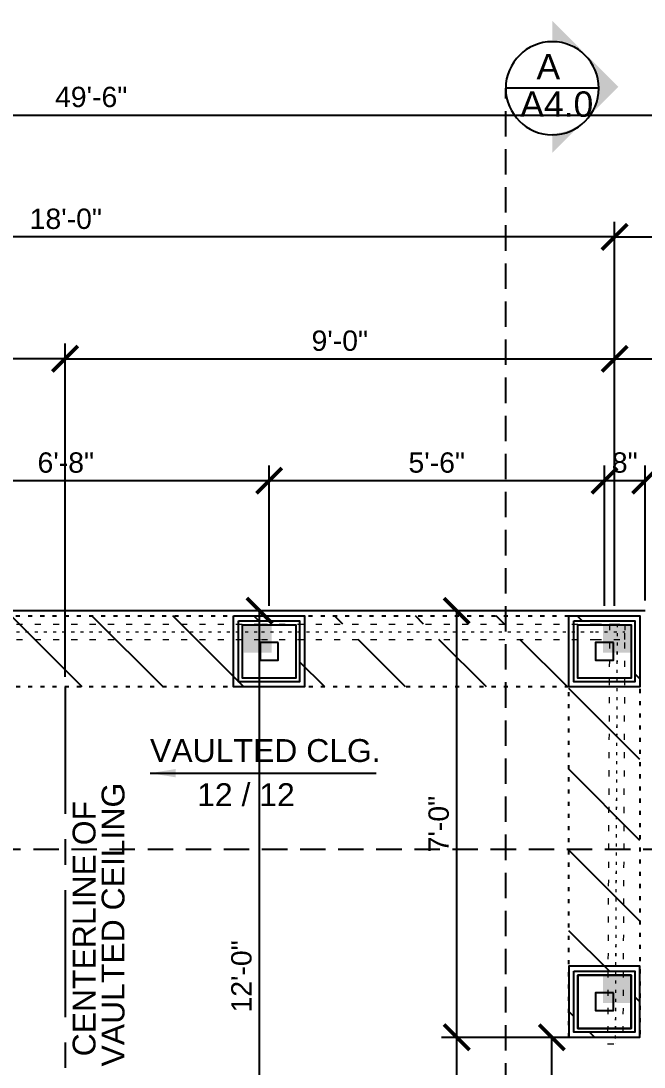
# Model space of a CAD drawing. Header units: inches. Extents: x -28708 to -16583, y 64755 to 66587.
# Drawn here: x -24434.5 to -24311.8, y 66374.4 to 66580.4 of the extents above; entities that cross this region are included whole.
import ezdxf

# ---------------------------------------------------------------- set-up
doc = ezdxf.new("R2010")
doc.units = ezdxf.units.IN
doc.header["$LTSCALE"] = 20
doc.header["$MEASUREMENT"] = 0
for name, pattern in [('CENTER', [2, 1.25, -0.25, 0.25, -0.25]), ('Dashed Medium', [8, 2, -4, 2]), ('Dashed Small', [4, 1, -2, 1]), ('HIDDEN', [0.375, 0.25, -0.125]), ('Solid', [0])]:
    doc.linetypes.add(name, pattern=pattern)
for name, color, linetype in [('BEAM', 1, 'HIDDEN'), ('CALLOUTS', 4, 'Continuous'), ('CENTER LINE', 2, 'CENTER'), ('COLUMNS', 4, 'Continuous'), ('DIM', 2, 'Continuous'), ('HATCH', 9, 'Continuous'), ('SLAB', 5, 'Continuous'), ('TEXT', 3, 'Continuous')]:
    doc.layers.add(name, color=color, linetype=linetype)
for name, color, linetype, lineweight in [('SPSHAPE_OUTLINE', 7, 'Continuous', 0), ('SPSOLID', 7, 'Continuous', 0), ('SPWALL_OUTLINE', 7, 'Continuous', 0)]:
    doc.layers.add(name, color=color, linetype=linetype, lineweight=lineweight)
doc.styles.add('0.25 INCH', font='arial.ttf', dxfattribs={"height": 4})
doc.styles.add('Arial', font='arial.ttf')
doc.dimstyles.new('0.25 INCH', dxfattribs={"dimtxt": 4, "dimasz": 5, "dimexe": 3, "dimexo": 2, "dimgap": 1.5, "dimtad": 1, "dimdec": 3, "dimzin": 3, "dimdsep": 46, "dimlunit": 4, "dimtxsty": '0.25 INCH', "dimblk": 'ARCHTICK', "dimcen": 0.09, "dimclrd": 95, "dimclre": 8, "dimclrt": 30, "dimadec": 0, "dimazin": 0, "dimtfac": 0.65, "dimtdec": 3, "dimtofl": 0, "dimtmove": 2, "dimatfit": 3, "dimfxl": 0.18, "dimfrac": 1, "dimtolj": 1, "dimtzin": 0, "dimlwd": -1, "dimlwe": -1, "dimarcsym": 0})

# ---------------------------------------------------------------- blocks, each defined once
blk = doc.blocks.new('_ArchTick')
at = {"color": 0, "linetype": 'ByBlock', "const_width": 0.15}
blk.add_lwpolyline([(-0.5, -0.5), (0.5, 0.5)], dxfattribs=at)
blk = doc.blocks.new('SP198')
at = {"layer": 'SPSOLID', "color": 136, "linetype": 'Solid', "true_color": 0x008080}
for p, q in [((590.36, -3706.18), (590.36, -3720.18)), ((604.36, -3706.18), (590.36, -3706.18)), ((604.36, -3720.18), (604.36, -3706.18)), ((590.36, -3720.18), (604.36, -3720.18))]:
    blk.add_line(p, q, dxfattribs=at)
blk = doc.blocks.new('SP199')
at = {"layer": 'SPSOLID', "color": 136, "linetype": 'Solid', "true_color": 0x008080}
for p, q in [((590.36, -3706.18), (590.36, -3720.18)), ((604.36, -3706.18), (590.36, -3706.18)), ((604.36, -3720.18), (604.36, -3706.18)), ((590.36, -3720.18), (604.36, -3720.18))]:
    blk.add_line(p, q, dxfattribs=at)
blk = doc.blocks.new('SP202')
at = {"layer": 'SPSOLID', "color": 136, "linetype": 'Solid', "true_color": 0x008080}
for p, q in [((590.36, -3775.18), (590.36, -3789.18)), ((604.36, -3775.18), (590.36, -3775.18)), ((604.36, -3789.18), (604.36, -3775.18)), ((590.36, -3789.18), (604.36, -3789.18))]:
    blk.add_line(p, q, dxfattribs=at)
blk = doc.blocks.new('SP203')
at = {"layer": 'SPSOLID', "color": 136, "linetype": 'Solid', "true_color": 0x008080}
for p, q in [((590.36, -3775.18), (590.36, -3789.18)), ((604.36, -3775.18), (590.36, -3775.18)), ((604.36, -3789.18), (604.36, -3775.18)), ((590.36, -3789.18), (604.36, -3789.18))]:
    blk.add_line(p, q, dxfattribs=at)
blk = doc.blocks.new('SP204')
at = {"layer": 'SPSOLID', "color": 136, "linetype": 'Solid', "true_color": 0x008080}
for p, q in [((524.61, -3706.18), (524.61, -3720.18)), ((538.61, -3706.18), (524.61, -3706.18)), ((538.61, -3720.18), (538.61, -3706.18)), ((524.61, -3720.18), (538.61, -3720.18))]:
    blk.add_line(p, q, dxfattribs=at)
blk = doc.blocks.new('SP205')
at = {"layer": 'SPSOLID', "color": 136, "linetype": 'Solid', "true_color": 0x008080}
for p, q in [((524.61, -3706.18), (524.61, -3720.18)), ((538.61, -3706.18), (524.61, -3706.18)), ((538.61, -3720.18), (538.61, -3706.18)), ((524.61, -3720.18), (538.61, -3720.18))]:
    blk.add_line(p, q, dxfattribs=at)
blk = doc.blocks.new('*D346')
at = {"layer": 'DEFPOINTS', "color": 0, "linetype": 'ByBlock', "lineweight": -2, "transparency": 16777216}
for p in [(-24385.64, 66489.85), (-24465.64, 66463.22), (-24385.64, 66463.22)]:
    blk.add_point(p, dxfattribs=at)
at = {"layer": 'DIM', "color": 8, "transparency": 16777216}
for p, q in [((-24465.64, 66465.22), (-24465.64, 66492.85)), ((-24385.64, 66465.22), (-24385.64, 66492.85))]:
    blk.add_line(p, q, dxfattribs=at)
at = {"layer": 'DIM', "color": 95, "transparency": 16777216}
blk.add_line((-24465.64, 66489.85), (-24385.64, 66489.85), dxfattribs=at)
at = {"layer": 'DIM', "color": 95, "linetype": 'ByBlock', "transparency": 16777216, "xscale": 5, "yscale": 5, "zscale": 5, "rotation": 180}
blk.add_blockref('_ArchTick', (-24465.64, 66489.85), dxfattribs=at)
at = {"layer": 'DIM', "color": 95, "linetype": 'ByBlock', "transparency": 16777216, "xscale": 5, "yscale": 5, "zscale": 5}
blk.add_blockref('_ArchTick', (-24385.64, 66489.85), dxfattribs=at)
at = {"layer": 'DIM', "color": 30, "linetype": 'ByBlock', "lineweight": -2, "transparency": 16777216, "insert": (-24425.64, 66493.39), "char_height": 4, "attachment_point": 5, "style": 'Arial'}
blk.add_mtext('\\A1;6\'-8"', dxfattribs=at)
blk = doc.blocks.new('*D347')
at = {"layer": 'DEFPOINTS', "color": 0, "linetype": 'ByBlock', "lineweight": -2, "transparency": 16777216}
for p in [(-24319.64, 66489.85), (-24385.64, 66463.22), (-24319.64, 66463.22)]:
    blk.add_point(p, dxfattribs=at)
at = {"layer": 'DIM', "color": 8, "transparency": 16777216}
for p, q in [((-24385.64, 66465.22), (-24385.64, 66492.85)), ((-24319.64, 66465.22), (-24319.64, 66492.85))]:
    blk.add_line(p, q, dxfattribs=at)
at = {"layer": 'DIM', "color": 95, "transparency": 16777216}
blk.add_line((-24385.64, 66489.85), (-24319.64, 66489.85), dxfattribs=at)
at = {"layer": 'DIM', "color": 95, "linetype": 'ByBlock', "transparency": 16777216, "xscale": 5, "yscale": 5, "zscale": 5, "rotation": 180}
blk.add_blockref('_ArchTick', (-24385.64, 66489.85), dxfattribs=at)
at = {"layer": 'DIM', "color": 95, "linetype": 'ByBlock', "transparency": 16777216, "xscale": 5, "yscale": 5, "zscale": 5}
blk.add_blockref('_ArchTick', (-24319.64, 66489.85), dxfattribs=at)
at = {"layer": 'DIM', "color": 30, "linetype": 'ByBlock', "lineweight": -2, "transparency": 16777216, "insert": (-24352.64, 66493.39), "char_height": 4, "attachment_point": 5, "style": 'Arial'}
blk.add_mtext('\\A1;5\'-6"', dxfattribs=at)
blk = doc.blocks.new('*D348')
at = {"layer": 'DEFPOINTS', "color": 0, "linetype": 'ByBlock', "lineweight": -2, "transparency": 16777216}
for p in [(-24311.64, 66489.85), (-24319.64, 66463.22), (-24311.64, 66464.22)]:
    blk.add_point(p, dxfattribs=at)
at = {"layer": 'DIM', "color": 8, "transparency": 16777216}
for p, q in [((-24319.64, 66465.22), (-24319.64, 66492.85)), ((-24311.64, 66466.22), (-24311.64, 66492.85))]:
    blk.add_line(p, q, dxfattribs=at)
at = {"layer": 'DIM', "color": 95, "transparency": 16777216}
blk.add_line((-24319.64, 66489.85), (-24311.64, 66489.85), dxfattribs=at)
at = {"layer": 'DIM', "color": 95, "linetype": 'ByBlock', "transparency": 16777216, "xscale": 5, "yscale": 5, "zscale": 5, "rotation": 180}
blk.add_blockref('_ArchTick', (-24319.64, 66489.85), dxfattribs=at)
at = {"layer": 'DIM', "color": 95, "linetype": 'ByBlock', "transparency": 16777216, "xscale": 5, "yscale": 5, "zscale": 5}
blk.add_blockref('_ArchTick', (-24311.64, 66489.85), dxfattribs=at)
at = {"layer": 'DIM', "color": 30, "linetype": 'ByBlock', "lineweight": -2, "transparency": 16777216, "insert": (-24315.64, 66493.39), "char_height": 4, "attachment_point": 5, "style": 'Arial'}
blk.add_mtext('\\A1;8"', dxfattribs=at)
blk = doc.blocks.new('*D349')
at = {"layer": 'DEFPOINTS', "color": 0, "linetype": 'ByBlock', "lineweight": -2, "transparency": 16777216}
for p in [(-24317.64, 66513.85), (-24317.64, 66463.22), (-24425.79, 66449.22)]:
    blk.add_point(p, dxfattribs=at)
at = {"layer": 'DIM', "color": 8, "transparency": 16777216}
for p, q in [((-24425.79, 66451.22), (-24425.79, 66516.85)), ((-24317.64, 66465.22), (-24317.64, 66516.85))]:
    blk.add_line(p, q, dxfattribs=at)
at = {"layer": 'DIM', "color": 95, "transparency": 16777216}
blk.add_line((-24425.79, 66513.85), (-24317.64, 66513.85), dxfattribs=at)
at = {"layer": 'DIM', "color": 95, "linetype": 'ByBlock', "transparency": 16777216, "xscale": 5, "yscale": 5, "zscale": 5, "rotation": 180}
blk.add_blockref('_ArchTick', (-24425.79, 66513.85), dxfattribs=at)
at = {"layer": 'DIM', "color": 95, "linetype": 'ByBlock', "transparency": 16777216, "xscale": 5, "yscale": 5, "zscale": 5}
blk.add_blockref('_ArchTick', (-24317.64, 66513.85), dxfattribs=at)
at = {"layer": 'DIM', "color": 30, "linetype": 'ByBlock', "lineweight": -2, "transparency": 16777216, "insert": (-24371.72, 66517.39), "char_height": 4, "attachment_point": 5, "style": 'Arial'}
blk.add_mtext('\\A1;9\'-0"', dxfattribs=at)
blk = doc.blocks.new('*D350')
at = {"layer": 'DEFPOINTS', "color": 0, "linetype": 'ByBlock', "lineweight": -2, "transparency": 16777216}
for p in [(-24533.64, 66513.85), (-24533.64, 66464.22), (-24425.79, 66449.22)]:
    blk.add_point(p, dxfattribs=at)
at = {"layer": 'DIM', "color": 8, "transparency": 16777216}
for p, q in [((-24533.64, 66466.22), (-24533.64, 66516.85)), ((-24425.79, 66451.22), (-24425.79, 66516.85))]:
    blk.add_line(p, q, dxfattribs=at)
at = {"layer": 'DIM', "color": 95, "transparency": 16777216}
blk.add_line((-24425.79, 66513.85), (-24533.64, 66513.85), dxfattribs=at)
at = {"layer": 'DIM', "color": 95, "linetype": 'ByBlock', "transparency": 16777216, "xscale": 5, "yscale": 5, "zscale": 5, "rotation": 180}
blk.add_blockref('_ArchTick', (-24533.64, 66513.85), dxfattribs=at)
at = {"layer": 'DIM', "color": 95, "linetype": 'ByBlock', "transparency": 16777216, "xscale": 5, "yscale": 5, "zscale": 5}
blk.add_blockref('_ArchTick', (-24425.79, 66513.85), dxfattribs=at)
at = {"layer": 'DIM', "color": 30, "linetype": 'ByBlock', "lineweight": -2, "transparency": 16777216, "insert": (-24479.72, 66517.39), "char_height": 4, "attachment_point": 5, "style": 'Arial'}
blk.add_mtext('\\A1;9\'-0"', dxfattribs=at)
blk = doc.blocks.new('*D307')
at = {"layer": 'DEFPOINTS', "color": 0, "linetype": 'ByBlock', "lineweight": -2, "transparency": 16777216}
for p in [(-24533.64, 66537.85), (-24533.64, 66464.22), (-24317.64, 66463.22)]:
    blk.add_point(p, dxfattribs=at)
at = {"layer": 'DIM', "color": 8, "transparency": 16777216}
for p, q in [((-24533.64, 66466.22), (-24533.64, 66540.85)), ((-24317.64, 66465.22), (-24317.64, 66540.85))]:
    blk.add_line(p, q, dxfattribs=at)
at = {"layer": 'DIM', "color": 95, "transparency": 16777216}
blk.add_line((-24317.64, 66537.85), (-24533.64, 66537.85), dxfattribs=at)
at = {"layer": 'DIM', "color": 95, "linetype": 'ByBlock', "transparency": 16777216, "xscale": 5, "yscale": 5, "zscale": 5, "rotation": 180}
blk.add_blockref('_ArchTick', (-24533.64, 66537.85), dxfattribs=at)
at = {"layer": 'DIM', "color": 95, "linetype": 'ByBlock', "transparency": 16777216, "xscale": 5, "yscale": 5, "zscale": 5}
blk.add_blockref('_ArchTick', (-24317.64, 66537.85), dxfattribs=at)
at = {"layer": 'DIM', "color": 30, "linetype": 'ByBlock', "lineweight": -2, "transparency": 16777216, "insert": (-24425.64, 66541.39), "char_height": 4, "attachment_point": 5, "style": 'Arial'}
blk.add_mtext('\\A1;18\'-0"', dxfattribs=at)
blk = doc.blocks.new('*D308')
at = {"layer": 'DEFPOINTS', "color": 0, "linetype": 'ByBlock', "lineweight": -2, "transparency": 16777216}
for p in [(-24221.64, 66513.85), (-24317.64, 66463.22), (-24221.64, 66377.97)]:
    blk.add_point(p, dxfattribs=at)
at = {"layer": 'DIM', "color": 8, "transparency": 16777216}
for p, q in [((-24317.64, 66465.22), (-24317.64, 66516.85)), ((-24221.64, 66379.97), (-24221.64, 66516.85))]:
    blk.add_line(p, q, dxfattribs=at)
at = {"layer": 'DIM', "color": 95, "transparency": 16777216}
blk.add_line((-24317.64, 66513.85), (-24221.64, 66513.85), dxfattribs=at)
at = {"layer": 'DIM', "color": 95, "linetype": 'ByBlock', "transparency": 16777216, "xscale": 5, "yscale": 5, "zscale": 5, "rotation": 180}
blk.add_blockref('_ArchTick', (-24317.64, 66513.85), dxfattribs=at)
at = {"layer": 'DIM', "color": 95, "linetype": 'ByBlock', "transparency": 16777216, "xscale": 5, "yscale": 5, "zscale": 5}
blk.add_blockref('_ArchTick', (-24221.64, 66513.85), dxfattribs=at)
at = {"layer": 'DIM', "color": 30, "linetype": 'ByBlock', "lineweight": -2, "transparency": 16777216, "insert": (-24269.64, 66517.39), "char_height": 4, "attachment_point": 5, "style": 'Arial'}
blk.add_mtext('\\A1;8\'-0"', dxfattribs=at)
blk = doc.blocks.new('*D310')
at = {"layer": 'DEFPOINTS', "color": 0, "linetype": 'ByBlock', "lineweight": -2, "transparency": 16777216}
for p in [(-24123.65, 66537.85), (-24317.64, 66463.22), (-24123.65, 66380.22)]:
    blk.add_point(p, dxfattribs=at)
at = {"layer": 'DIM', "color": 8, "transparency": 16777216}
for p, q in [((-24317.64, 66465.22), (-24317.64, 66540.85)), ((-24123.65, 66382.22), (-24123.65, 66540.85))]:
    blk.add_line(p, q, dxfattribs=at)
at = {"layer": 'DIM', "color": 95, "transparency": 16777216}
blk.add_line((-24317.64, 66537.85), (-24123.65, 66537.85), dxfattribs=at)
at = {"layer": 'DIM', "color": 95, "linetype": 'ByBlock', "transparency": 16777216, "xscale": 5, "yscale": 5, "zscale": 5, "rotation": 180}
blk.add_blockref('_ArchTick', (-24317.64, 66537.85), dxfattribs=at)
at = {"layer": 'DIM', "color": 95, "linetype": 'ByBlock', "transparency": 16777216, "xscale": 5, "yscale": 5, "zscale": 5}
blk.add_blockref('_ArchTick', (-24123.65, 66537.85), dxfattribs=at)
at = {"layer": 'DIM', "color": 30, "linetype": 'ByBlock', "lineweight": -2, "transparency": 16777216, "insert": (-24220.65, 66541.39), "char_height": 4, "attachment_point": 5, "style": 'Arial'}
blk.add_mtext('\\A1;16\'-2"', dxfattribs=at)
blk = doc.blocks.new('*D332')
at = {"layer": 'DEFPOINTS', "color": 0, "linetype": 'ByBlock', "lineweight": -2, "transparency": 16777216}
for p in [(-24123.65, 66561.85), (-24717.65, 66380.22), (-24123.65, 66380.22)]:
    blk.add_point(p, dxfattribs=at)
at = {"layer": 'DIM', "color": 8, "transparency": 16777216}
for p, q in [((-24717.65, 66382.22), (-24717.65, 66564.85)), ((-24123.65, 66382.22), (-24123.65, 66564.85))]:
    blk.add_line(p, q, dxfattribs=at)
at = {"layer": 'DIM', "color": 95, "transparency": 16777216}
blk.add_line((-24717.65, 66561.85), (-24123.65, 66561.85), dxfattribs=at)
at = {"layer": 'DIM', "color": 95, "linetype": 'ByBlock', "transparency": 16777216, "xscale": 5, "yscale": 5, "zscale": 5, "rotation": 180}
blk.add_blockref('_ArchTick', (-24717.65, 66561.85), dxfattribs=at)
at = {"layer": 'DIM', "color": 95, "linetype": 'ByBlock', "transparency": 16777216, "xscale": 5, "yscale": 5, "zscale": 5}
blk.add_blockref('_ArchTick', (-24123.65, 66561.85), dxfattribs=at)
at = {"layer": 'DIM', "color": 30, "linetype": 'ByBlock', "lineweight": -2, "transparency": 16777216, "insert": (-24420.65, 66565.39), "char_height": 4, "attachment_point": 5, "style": 'Arial'}
blk.add_mtext('\\A1;49\'-6"', dxfattribs=at)
blk = doc.blocks.new('*D336')
at = {"layer": 'DEFPOINTS', "color": 0, "linetype": 'ByBlock', "lineweight": -2, "transparency": 16777216}
for p in [(-24311.64, 66464.22), (-24003.64, 66464.22), (-24459.65, 65660.22)]:
    blk.add_point(p, dxfattribs=at)
at = {"layer": 'DIM', "color": 8, "transparency": 16777216}
for p, q in [((-24309.64, 66464.22), (-24000.64, 66464.22)), ((-24457.65, 65660.22), (-24000.64, 65660.22))]:
    blk.add_line(p, q, dxfattribs=at)
at = {"layer": 'DIM', "color": 95, "transparency": 16777216}
blk.add_line((-24003.64, 65660.22), (-24003.64, 66464.22), dxfattribs=at)
at = {"layer": 'DIM', "color": 95, "linetype": 'ByBlock', "transparency": 16777216, "xscale": 5, "yscale": 5, "zscale": 5}
for p, rotation in [((-24003.64, 66464.22), 90), ((-24003.64, 65660.22), 270)]:
    blk.add_blockref('_ArchTick', p, dxfattribs=dict(at, rotation=rotation))
at = {"layer": 'DIM', "color": 30, "linetype": 'ByBlock', "lineweight": -2, "transparency": 16777216, "insert": (-24007.19, 66062.22), "char_height": 4, "attachment_point": 5, "rotation": 90, "style": 'Arial'}
blk.add_mtext('\\A1;67\'-0"', dxfattribs=at)
blk = doc.blocks.new('*D408')
at = {"layer": 'DEFPOINTS', "color": 0, "linetype": 'ByBlock', "lineweight": -2, "transparency": 16777216}
for p in [(-24387.51, 66464.22), (-24377.78, 66464.22), (-24389.66, 66320.22)]:
    blk.add_point(p, dxfattribs=at)
at = {"layer": 'DIM', "color": 8, "transparency": 16777216}
for p, q in [((-24379.78, 66464.22), (-24390.51, 66464.22)), ((-24387.66, 66320.22), (-24384.51, 66320.22))]:
    blk.add_line(p, q, dxfattribs=at)
at = {"layer": 'DIM', "color": 95, "transparency": 16777216}
blk.add_line((-24387.51, 66320.22), (-24387.51, 66464.22), dxfattribs=at)
at = {"layer": 'DIM', "color": 95, "linetype": 'ByBlock', "transparency": 16777216, "xscale": 5, "yscale": 5, "zscale": 5}
for p, rotation in [((-24387.51, 66464.22), 90), ((-24387.51, 66320.22), 270)]:
    blk.add_blockref('_ArchTick', p, dxfattribs=dict(at, rotation=rotation))
at = {"layer": 'DIM', "color": 30, "linetype": 'ByBlock', "lineweight": -2, "transparency": 16777216, "insert": (-24391.06, 66392.22), "char_height": 4, "attachment_point": 5, "rotation": 90, "style": '0.25 INCH'}
blk.add_mtext('\\A1;12\'-0"', dxfattribs=at)
blk = doc.blocks.new('*D410')
at = {"layer": 'DEFPOINTS', "color": 0, "linetype": 'ByBlock', "lineweight": -2, "transparency": 16777216}
for p in [(-24329.98, 66380.22), (-24317.5, 66380.22), (-24317.58, 66347.74)]:
    blk.add_point(p, dxfattribs=at)
at = {"layer": 'DIM', "color": 8, "transparency": 16777216}
for p, q in [((-24319.5, 66380.22), (-24332.98, 66380.22)), ((-24319.58, 66347.74), (-24332.98, 66347.74))]:
    blk.add_line(p, q, dxfattribs=at)
at = {"layer": 'DIM', "color": 95, "transparency": 16777216}
blk.add_line((-24329.98, 66347.74), (-24329.98, 66380.22), dxfattribs=at)
at = {"layer": 'DIM', "color": 95, "linetype": 'ByBlock', "transparency": 16777216, "xscale": 5, "yscale": 5, "zscale": 5}
for p, rotation in [((-24329.98, 66380.22), 90), ((-24329.98, 66347.74), 270)]:
    blk.add_blockref('_ArchTick', p, dxfattribs=dict(at, rotation=rotation))
at = {"layer": 'DIM', "color": 30, "linetype": 'ByBlock', "lineweight": -2, "transparency": 16777216, "insert": (-24334.13, 66363.98), "char_height": 4, "attachment_point": 5, "rotation": 90, "style": '0.25 INCH'}
blk.add_mtext('\\A1;2\'-8{\\H0.65x;\\S1#2;}"', dxfattribs=at)
blk = doc.blocks.new('*D411')
at = {"layer": 'DEFPOINTS', "color": 0, "linetype": 'ByBlock', "lineweight": -2, "transparency": 16777216}
for p in [(-24348.71, 66380.22), (-24317.51, 66380.22), (-24317.65, 66320.22)]:
    blk.add_point(p, dxfattribs=at)
at = {"layer": 'DIM', "color": 8, "transparency": 16777216}
for p, q in [((-24319.51, 66380.22), (-24351.71, 66380.22)), ((-24319.65, 66320.22), (-24351.71, 66320.22))]:
    blk.add_line(p, q, dxfattribs=at)
at = {"layer": 'DIM', "color": 95, "transparency": 16777216}
blk.add_line((-24348.71, 66320.22), (-24348.71, 66380.22), dxfattribs=at)
at = {"layer": 'DIM', "color": 95, "linetype": 'ByBlock', "transparency": 16777216, "xscale": 5, "yscale": 5, "zscale": 5}
for p, rotation in [((-24348.71, 66380.22), 90), ((-24348.71, 66320.22), 270)]:
    blk.add_blockref('_ArchTick', p, dxfattribs=dict(at, rotation=rotation))
at = {"layer": 'DIM', "color": 30, "linetype": 'ByBlock', "lineweight": -2, "transparency": 16777216, "insert": (-24352.25, 66362.35), "char_height": 4, "attachment_point": 5, "rotation": 90, "style": '0.25 INCH'}
blk.add_mtext('\\A1;5\'-0"', dxfattribs=at)
blk = doc.blocks.new('*D412')
at = {"layer": 'DEFPOINTS', "color": 0, "linetype": 'ByBlock', "lineweight": -2, "transparency": 16777216}
for p in [(-24348.71, 66464.22), (-24330.23, 66464.22), (-24317.51, 66380.22)]:
    blk.add_point(p, dxfattribs=at)
at = {"layer": 'DIM', "color": 8, "transparency": 16777216}
for p, q in [((-24332.23, 66464.22), (-24351.71, 66464.22)), ((-24319.51, 66380.22), (-24351.71, 66380.22))]:
    blk.add_line(p, q, dxfattribs=at)
at = {"layer": 'DIM', "color": 95, "transparency": 16777216}
blk.add_line((-24348.71, 66380.22), (-24348.71, 66464.22), dxfattribs=at)
at = {"layer": 'DIM', "color": 95, "linetype": 'ByBlock', "transparency": 16777216, "xscale": 5, "yscale": 5, "zscale": 5}
for p, rotation in [((-24348.71, 66464.22), 90), ((-24348.71, 66380.22), 270)]:
    blk.add_blockref('_ArchTick', p, dxfattribs=dict(at, rotation=rotation))
at = {"layer": 'DIM', "color": 30, "linetype": 'ByBlock', "lineweight": -2, "transparency": 16777216, "insert": (-24352.25, 66422.22), "char_height": 4, "attachment_point": 5, "rotation": 90, "style": '0.25 INCH'}
blk.add_mtext('\\A1;7\'-0"', dxfattribs=at)
blk = doc.blocks.new('FFTG')
blk.add_line((9.17, 0), (-9.17, 0))
blk.add_circle((0, 0), 9.17)
at = {"style": '0.25 INCH'}
for tag, p in [('SEC.NO', (-5.39, 1.05)), ('SH.NO', (-5.23, -7.53))]:
    blk.add_attdef(tag, p, '', height=6, dxfattribs=at)

msp = doc.modelspace()

# ---------------------------------------------------------------- hatches: boundary and pattern name
at = {"layer": 'CALLOUTS'}
h = msp.add_hatch(color=256, dxfattribs=at)
h.paths.add_polyline_path([(-24323.3804, 66573.9001), (-24316.8957, 66567.4155), (-24323.3804, 66560.9308, 0.19891237), (-24320.6944, 66567.4155, 0.19891237)])
h.paths.add_polyline_path([(-24329.865, 66554.4462), (-24329.865, 66558.2448, 0.19891237), (-24323.3804, 66560.9308)])
h.paths.add_polyline_path([(-24323.3804, 66573.9001, 0.19891237), (-24329.865, 66576.5861), (-24329.865, 66580.3847)])
at = {"layer": 'HATCH', "linetype": 'ByBlock', "lineweight": -2}
h = msp.add_hatch(dxfattribs=at)
h.set_pattern_fill('ANSI31', color=256, scale=90, angle=90)
h.set_pattern_definition([(135, (-150.344, 0), (-7.9549513, -7.9549513), [])])
h.paths.add_polyline_path([(-24312.6438, 66463.2227), (-24458.6421, 66463.2227), (-24458.6421, 66449.2227), (-24326.6438, 66449.2227), (-24326.6438, 66380.2237), (-24312.6438, 66380.2237)])
h.paths.add_polyline_path([(-24391.6318, 66450.2242), (-24391.6318, 66462.2242), (-24379.6318, 66462.2242), (-24379.6318, 66461.5992), (-24325.6328, 66461.5992), (-24325.6328, 66462.2242), (-24313.6328, 66462.2242), (-24313.6328, 66450.2242), (-24325.6328, 66450.2242), (-24325.6328, 66458.5992), (-24379.6318, 66458.5992), (-24379.6318, 66450.2242)], flags=16)
h.paths.add_polyline_path([(-24390.8929, 66450.9742), (-24390.8929, 66461.4727), (-24380.3818, 66461.4727), (-24380.3818, 66460.109), (-24324.8938, 66460.109), (-24324.8938, 66461.4727), (-24315.6497, 66461.4727), (-24315.6497, 66461.5923), (-24317.1434, 66461.5989), (-24317.1989, 66461.5992), (-24315.6497, 66461.5992), (-24315.6497, 66461.4727), (-24314.3828, 66461.4727), (-24314.3828, 66450.9742), (-24324.8938, 66450.9742), (-24324.8938, 66460.0992), (-24380.3818, 66460.0992), (-24380.3818, 66450.9742)], flags=0)
h.paths.add_polyline_path([(-24387.3935, 66454.4742), (-24387.3935, 66457.9742), (-24383.8818, 66457.9742), (-24383.8818, 66454.4742)], flags=0)
h.paths.add_polyline_path([(-24321.3945, 66454.4742), (-24321.3945, 66457.9742), (-24317.8828, 66457.9742), (-24317.8828, 66454.4742)], flags=0)
h.paths.add_polyline_path([(-24315.6497, 66460.0992), (-24321.4049, 66460.0992), (-24321.4049, 66460.109), (-24315.6497, 66460.109)], flags=0)
h.paths.add_polyline_path([(-24313.6328, 66393.2252), (-24313.6328, 66381.2242), (-24325.6549, 66381.2242), (-24325.6549, 66393.2252)], flags=16)
h.paths.add_polyline_path([(-24324.9049, 66392.4742), (-24314.3828, 66392.4742), (-24314.3828, 66381.9742), (-24324.9049, 66381.9742)], flags=0)
h.paths.add_polyline_path([(-24321.3945, 66388.9752), (-24317.8828, 66388.9752), (-24317.8828, 66385.4752), (-24321.3945, 66385.4752)], flags=0)
h.paths.add_polyline_path([(-24472.6421, 66451.8509), (-24524.644, 66451.8509), (-24524.644, 66449.2227), (-24472.6421, 66449.2227)])
h.paths.add_polyline_path([(-24472.6421, 66463.2227), (-24524.666, 66463.2227), (-24524.666, 66461.5992), (-24472.6421, 66461.5992)])
h.paths.add_polyline_path([(-24472.6421, 66458.5992), (-24524.666, 66458.5992), (-24524.666, 66451.8509), (-24472.6421, 66451.8509)])
h.paths.add_polyline_path([(-24472.6421, 66461.5992), (-24524.666, 66461.5992), (-24524.666, 66460.109), (-24472.6421, 66460.109)])
h.paths.add_polyline_path([(-24472.6421, 66460.0992), (-24524.666, 66460.0992), (-24524.666, 66458.5992), (-24472.6421, 66458.5992)])
h.paths.add_polyline_path([(-24533.3112, 66449.2227), (-24538.666, 66449.2227), (-24538.666, 66463.2227), (-24539.6409, 66463.2227), (-24539.6409, 66380.7242), (-24539.6411, 66380.2242), (-24524.644, 66380.2242), (-24524.6443, 66381.2242), (-24538.666, 66381.2242), (-24538.666, 66395.2242), (-24533.3112, 66395.2242)])
h.paths.add_polyline_path([(-24524.666, 66449.2227), (-24533.3112, 66449.2227), (-24533.3112, 66395.2242), (-24524.6487, 66395.2242)], flags=17)

# ---------------------------------------------------------------- linework, layer by layer
at = {"layer": 'BEAM', "linetype": 'Dashed Small', "ltscale": 0.04}
for p, q in [((-24538.666, 66463.2227), (-24312.6438, 66463.2227)), ((-24312.6438, 66463.2227), (-24312.6438, 66380.2237)), ((-24326.6438, 66449.2227), (-24524.9362, 66449.2227)), ((-24326.6438, 66380.2237), (-24326.6438, 66449.2227))]:
    msp.add_line(p, q, dxfattribs=at)
at = {"layer": 'CALLOUTS', "linetype": 'HIDDEN'}
for p, q in [((-24339.0692, 65597.6351), (-24339.0692, 66567.1235)), ((-24777.0319, 66417.306), (-24035.5764, 66417.306))]:
    msp.add_line(p, q, dxfattribs=at)
at = {"layer": 'CENTER LINE', "lineweight": -2}
msp.add_line((-24425.79, 66449.2227), (-24425.79, 66320.2242), dxfattribs=at)
at = {"layer": 'COLUMNS', "linetype": 'ByBlock', "lineweight": -2}
for points in [[(-24392.6429, 66463.2227), (-24378.6429, 66463.2227), (-24378.6429, 66449.2227), (-24392.6429, 66449.2227)], [(-24326.6438, 66463.2227), (-24312.6438, 66463.2227), (-24312.6438, 66449.2227), (-24326.6438, 66449.2227)], [(-24391.6318, 66462.2242), (-24379.6318, 66462.2242), (-24379.6318, 66450.2242), (-24391.6318, 66450.2242)], [(-24390.8929, 66461.4727), (-24380.3818, 66461.4727), (-24380.3818, 66450.9742), (-24390.8929, 66450.9742)], [(-24325.6328, 66462.2242), (-24313.6328, 66462.2242), (-24313.6328, 66450.2242), (-24325.6328, 66450.2242)], [(-24324.8938, 66461.4727), (-24314.3828, 66461.4727), (-24314.3828, 66450.9742), (-24324.8938, 66450.9742)], [(-24383.8818, 66457.9742), (-24387.3935, 66457.9742), (-24387.3935, 66454.4742), (-24383.8818, 66454.4742)], [(-24317.8828, 66457.9742), (-24321.3945, 66457.9742), (-24321.3945, 66454.4742), (-24317.8828, 66454.4742)], [(-24326.6438, 66380.2237), (-24312.6438, 66380.2237), (-24312.6438, 66394.2237), (-24326.6438, 66394.2237)], [(-24325.6549, 66393.2242), (-24313.6549, 66393.2242), (-24313.6549, 66381.2242), (-24325.6549, 66381.2242)], [(-24325.6328, 66393.2252), (-24313.6328, 66393.2252), (-24313.6328, 66381.2252), (-24325.6328, 66381.2252)], [(-24324.9049, 66381.9742), (-24314.4049, 66381.9742), (-24314.4049, 66392.4742), (-24324.9049, 66392.4742)], [(-24324.8938, 66392.4737), (-24314.3828, 66392.4737), (-24314.3828, 66381.9752), (-24324.8938, 66381.9752)], [(-24317.8828, 66388.9752), (-24321.3945, 66388.9752), (-24321.3945, 66385.4752), (-24317.8828, 66385.4752)]]:
    msp.add_lwpolyline(points, close=True, dxfattribs=at)
at = {"layer": 'HATCH', "linetype": 'Solid'}
for points in [[(-24390.6429, 66455.9722), (-24390.6429, 66461.4722), (-24385.1429, 66455.9722), (-24385.1429, 66461.4722)], [(-24314.3938, 66455.9722), (-24314.3938, 66461.4722), (-24319.8938, 66455.9722), (-24319.8938, 66461.4722)], [(-24314.3938, 66386.9732), (-24314.3938, 66392.4732), (-24319.8938, 66386.9732), (-24319.8938, 66392.4732)]]:
    msp.add_solid(points, dxfattribs=at)
at = {"layer": 'SLAB', "linetype": 'Solid'}
msp.add_line((-24311.6438, 66464.2227), (-24539.6409, 66464.2227), dxfattribs=at)
at = {"layer": 'SPSHAPE_OUTLINE', "color": 1, "linetype": 'Dashed Small', "true_color": 0xff0000}
msp.add_line((-24312.6438, 66380.2237), (-24326.6438, 66380.2237), dxfattribs=at)
at = {"layer": 'SPWALL_OUTLINE', "color": 9, "linetype": 'Dashed Medium', "ltscale": 0.03}
for p, q in [((-24464.1549, 66461.5992), (-24387.1549, 66461.5992)), ((-24383.6549, 66461.5992), (-24321.4049, 66461.5992)), ((-24318.6431, 66461.6056), (-24319.0174, 66378.9698)), ((-24315.6436, 66461.5923), (-24316.0179, 66378.9565)), ((-24464.1549, 66458.5992), (-24387.1549, 66458.5992)), ((-24383.6549, 66458.5992), (-24321.4049, 66458.5992)), ((-24319.0174, 66378.9698), (-24316.0179, 66378.9565)), ((-24317.5176, 66378.9631), (-24317.508, 66378.9631))]:
    msp.add_line(p, q, dxfattribs=at)
at = {"layer": 'SPWALL_OUTLINE', "color": 22, "linetype": 'Dashed Medium', "ltscale": 0.03, "true_color": 0xc04020}
for p, q in [((-24387.1549, 66461.5992), (-24383.6549, 66461.5992)), ((-24321.4049, 66461.5992), (-24315.6497, 66461.5992)), ((-24318.6431, 66461.6056), (-24315.6436, 66461.5923)), ((-24315.6497, 66458.5992), (-24315.6497, 66461.5992)), ((-24387.1549, 66458.5992), (-24383.6549, 66458.5992)), ((-24321.4049, 66458.5992), (-24315.6497, 66458.5992))]:
    msp.add_line(p, q, dxfattribs=at)
at = {"layer": 'SPWALL_OUTLINE', "color": 9, "linetype": 'Dashed Small', "ltscale": 0.03}
for p, q in [((-24317.1434, 66461.5989), (-24317.5176, 66378.9631)), ((-24317.1338, 66461.5989), (-24317.508, 66378.9631)), ((-24464.1549, 66460.109), (-24387.1549, 66460.109)), ((-24464.1549, 66460.0992), (-24387.1549, 66460.0992)), ((-24383.6549, 66460.109), (-24321.4049, 66460.109)), ((-24383.6549, 66460.0992), (-24321.4049, 66460.0992))]:
    msp.add_line(p, q, dxfattribs=at)
at = {"layer": 'SPWALL_OUTLINE', "color": 21, "linetype": 'Dashed Small', "ltscale": 0.03, "true_color": 0xeead9d}
for p, q in [((-24317.1434, 66461.5989), (-24317.1338, 66461.5989)), ((-24387.1549, 66460.109), (-24383.6549, 66460.109)), ((-24387.1549, 66460.0992), (-24383.6549, 66460.0992)), ((-24321.4049, 66460.109), (-24315.6497, 66460.109)), ((-24321.4049, 66460.0992), (-24315.6497, 66460.0992)), ((-24315.6497, 66460.0992), (-24315.6497, 66460.109))]:
    msp.add_line(p, q, dxfattribs=at)

# ---------------------------------------------------------------- block references
at = {"layer": 'CALLOUTS'}
ref = msp.add_blockref('FFTG', (-24329.8985, 66567.1235), dxfattribs=dict(at, xscale=-1, rotation=180))
ref.add_attrib('SEC.NO', 'A4.0', (-24336.2012, 66561.5053), dxfattribs={"layer": '0', "height": 5, "style": 'Arial'})
ref.add_attrib('SH.NO', 'A', (-24333.0095, 66568.8972), dxfattribs={"layer": '0', "height": 5, "style": '0.25 INCH'})
at = {"layer": 'SPSOLID', "color": 9, "linetype": 'Solid'}
for name, p in [('SP204', (-24917.2519, 70169.4043)), ('SP205', (-24917.2519, 70169.4043)), ('SP198', (-24917.0019, 70169.4043)), ('SP199', (-24917.0019, 70169.4043)), ('SP202', (-24917.0019, 70169.4043)), ('SP203', (-24917.0019, 70169.4043))]:
    msp.add_blockref(name, p, dxfattribs=at)

# ---------------------------------------------------------------- texts
at = {"layer": 'TEXT', "linetype": 'Solid', "style": 'Arial'}
for s, rotation, p in [('VAULTED CLG.', 360, (-24409.0716, 66434.45)), ('VAULTED CEILING', 90, (-24414.0924, 66374.4742)), ('12 / 12', 360, (-24399.7987, 66425.7584)), ('CENTERLINE OF', 90, (-24419.7951, 66376.4791))]:
    msp.add_text(s, height=4.5, rotation=rotation, dxfattribs=at).set_placement(p)

# ---------------------------------------------------------------- dimensions: what is measured, and where the dimension line sits
at = {"layer": 'DIM', "linetype": 'ByBlock', "lineweight": -2}
for base, p1, p2, override, picture, middle in [((-24123.6549, 66561.8509), (-24717.6549, 66380.2242), (-24123.6549, 66380.2237), {"dimtxsty": 'Arial'}, '*D332', (-24420.6549, 66565.3932)), ((-24533.6409, 66537.8509), (-24317.6438, 66463.2227), (-24533.6409, 66464.2227), {"dimtxsty": 'Arial'}, '*D307', (-24425.6424, 66541.3932)), ((-24123.6549, 66537.8509), (-24317.6438, 66463.2227), (-24123.6549, 66380.2237), {"dimtxsty": 'Arial'}, '*D310', (-24220.6494, 66541.3932)), ((-24533.6409, 66513.8509), (-24425.79, 66449.2227), (-24533.6409, 66464.2227), {"dimdec": 1, "dimtxsty": 'Arial'}, '*D350', (-24479.7154, 66517.3932)), ((-24317.6438, 66513.8509), (-24425.79, 66449.2227), (-24317.6438, 66463.2227), {"dimdec": 1, "dimtxsty": 'Arial'}, '*D349', (-24371.7169, 66517.3932)), ((-24221.6438, 66513.8509), (-24317.6438, 66463.2227), (-24221.6438, 66377.9737), {"dimtxsty": 'Arial'}, '*D308', (-24269.6438, 66517.3932)), ((-24385.6429, 66489.8509), (-24465.6421, 66463.2227), (-24385.6429, 66463.2227), {"dimtxsty": 'Arial'}, '*D346', (-24425.6425, 66493.3932)), ((-24319.6438, 66489.8509), (-24385.6429, 66463.2227), (-24319.6438, 66463.2227), {"dimtxsty": 'Arial'}, '*D347', (-24352.6434, 66493.3932)), ((-24311.6438, 66489.8509), (-24319.6438, 66463.2227), (-24311.6438, 66464.2227), {"dimtxsty": 'Arial'}, '*D348', (-24315.6438, 66493.3932))]:
    dim = msp.add_linear_dim(base=base, p1=p1, p2=p2, dimstyle='0.25 INCH', override=override, dxfattribs=at)
    dim.commit()
    dim.dimension.update_dxf_attribs({"geometry": picture, "text_midpoint": middle})
for base, p1, p2, override, picture, middle in [((-24003.64384, 66464.22271), (-24459.65492, 65660.22419), (-24311.64384, 66464.22271), {"dimtxsty": 'Arial'}, '*D336', (-24007.18613, 66062.22345)), ((-24387.5134, 66464.2227), (-24389.6619, 66320.2242), (-24377.7841, 66464.2227), {"dimdec": 1}, '*D408', (-24391.0557, 66392.2234))]:
    dim = msp.add_linear_dim(base=base, p1=p1, p2=p2, angle=90, dimstyle='0.25 INCH', override=override, dxfattribs=at)
    dim.commit()
    dim.dimension.update_dxf_attribs({"geometry": picture, "text_midpoint": middle})
for base, p1, p2, picture, middle in [((-24348.7071, 66464.2227), (-24317.5119, 66380.2237), (-24330.228, 66464.2227), '*D412', (-24352.2494, 66422.2232)), ((-24329.9818, 66380.2237), (-24317.5849, 66347.7389), (-24317.5023, 66380.2237), '*D410', (-24334.1266, 66363.9813))]:
    dim = msp.add_linear_dim(base=base, p1=p1, p2=p2, angle=90, dimstyle='0.25 INCH', dxfattribs=at)
    dim.commit()
    dim.dimension.update_dxf_attribs({"geometry": picture, "text_midpoint": middle})
dim = msp.add_linear_dim(base=(-24348.707119, 66380.223694), p1=(-24317.654915, 66320.224187), p2=(-24317.511903, 66380.223694), angle=90, dimstyle='0.25 INCH', dxfattribs=at)
dim.commit()
dim.dimension.update_dxf_attribs({"geometry": '*D411', "text_midpoint": (-24352.249411, 66362.346256), "dimtype": 160})

# ---------------------------------------------------------------- leaders
at = {"layer": 'TEXT', "linetype": 'ByBlock', "lineweight": -2}
msp.add_leader([(-24409.019, 66432.2433), (-24364.5629, 66432.2433)], dimstyle='0.25 INCH', override={"dimgap": 1.5, "dimtad": 0}, dxfattribs=at)

doc.saveas('drawing.dxf')
